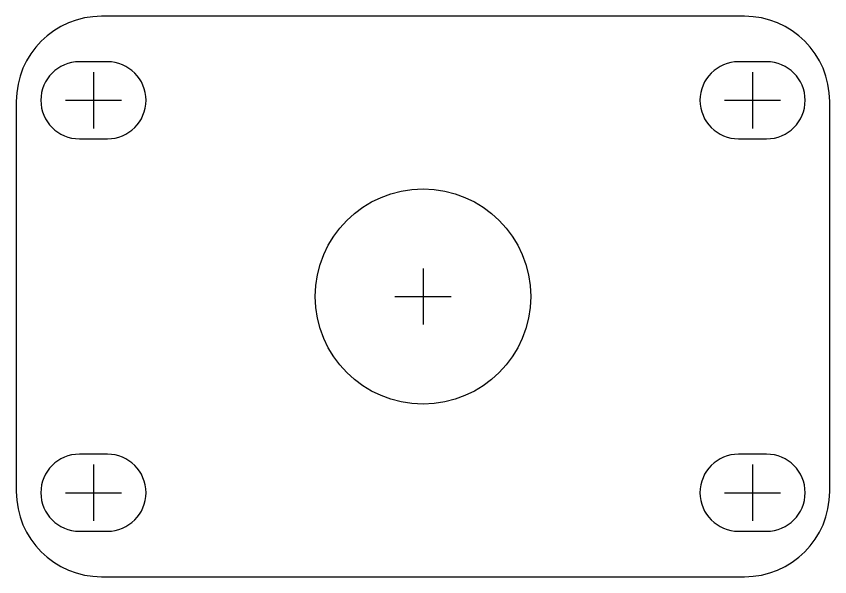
# Model space of a CAD drawing. Header units: inches. Extents: x 4 to 211, y 30 to 478.
# Drawn here: x 12.068 to 15.693, y 117.592 to 120.092 of the extents above; entities that cross this region are included whole.
import ezdxf

# ---------------------------------------------------------------- set-up
doc = ezdxf.new("R2010")
doc.units = ezdxf.units.IN
doc.header["$MEASUREMENT"] = 0

msp = doc.modelspace()

# ---------------------------------------------------------------- linework, layer by layer
at = {"ltscale": 0.010358}
for p, q in [((15.31268, 120.09217), (12.44768, 120.09217)), ((12.47393, 119.88905), (12.34893, 119.88905)), ((15.41143, 119.88905), (15.28643, 119.88905)), ((12.06768, 119.71217), (12.06768, 117.97217)), ((15.69268, 117.97217), (15.69268, 119.71217)), ((12.34893, 119.5453), (12.47393, 119.5453)), ((15.28643, 119.5453), (15.41143, 119.5453)), ((12.47393, 118.13905), (12.34893, 118.13905)), ((15.41143, 118.13905), (15.28643, 118.13905)), ((12.34893, 117.7953), (12.47393, 117.7953)), ((15.28643, 117.7953), (15.41143, 117.7953)), ((12.44768, 117.59217), (15.31268, 117.59217))]:
    msp.add_line(p, q, dxfattribs=at)
for p, q in [((12.41143, 119.84217), (12.41143, 119.59217)), ((15.34893, 119.84217), (15.34893, 119.59217)), ((12.28643, 119.71717), (12.53643, 119.71717)), ((15.22393, 119.71717), (15.47393, 119.71717)), ((13.88018, 118.96717), (13.88018, 118.71717)), ((13.75518, 118.84217), (14.00518, 118.84217)), ((12.41143, 118.09217), (12.41143, 117.84217)), ((15.34893, 118.09217), (15.34893, 117.84217)), ((12.28643, 117.96717), (12.53643, 117.96717)), ((15.22393, 117.96717), (15.47393, 117.96717))]:
    msp.add_line(p, q)
at = {"ltscale": 0.002863}
msp.add_circle((13.88018, 118.84217), 0.48, dxfattribs=at)
at = {"ltscale": 0.010358}
for centre, radius, start, end in [((12.44768, 119.71217), 0.38, 90, 180), ((15.31268, 119.71217), 0.38, 0, 90), ((12.34893, 119.71717), 0.17188, 90, 270), ((12.47393, 119.71717), 0.17188, 270, 90), ((15.28643, 119.71717), 0.17188, 90, 270), ((15.41143, 119.71717), 0.17188, 270, 90), ((12.34893, 117.96717), 0.17188, 90, 270), ((12.47393, 117.96717), 0.17188, 270, 90), ((15.28643, 117.96717), 0.17188, 90, 270), ((15.41143, 117.96717), 0.17188, 270, 90), ((12.44768, 117.97217), 0.38, 180, 270), ((15.31268, 117.97217), 0.38, 270, 0)]:
    msp.add_arc(centre, radius, start, end, dxfattribs=at)

doc.saveas('drawing.dxf')
